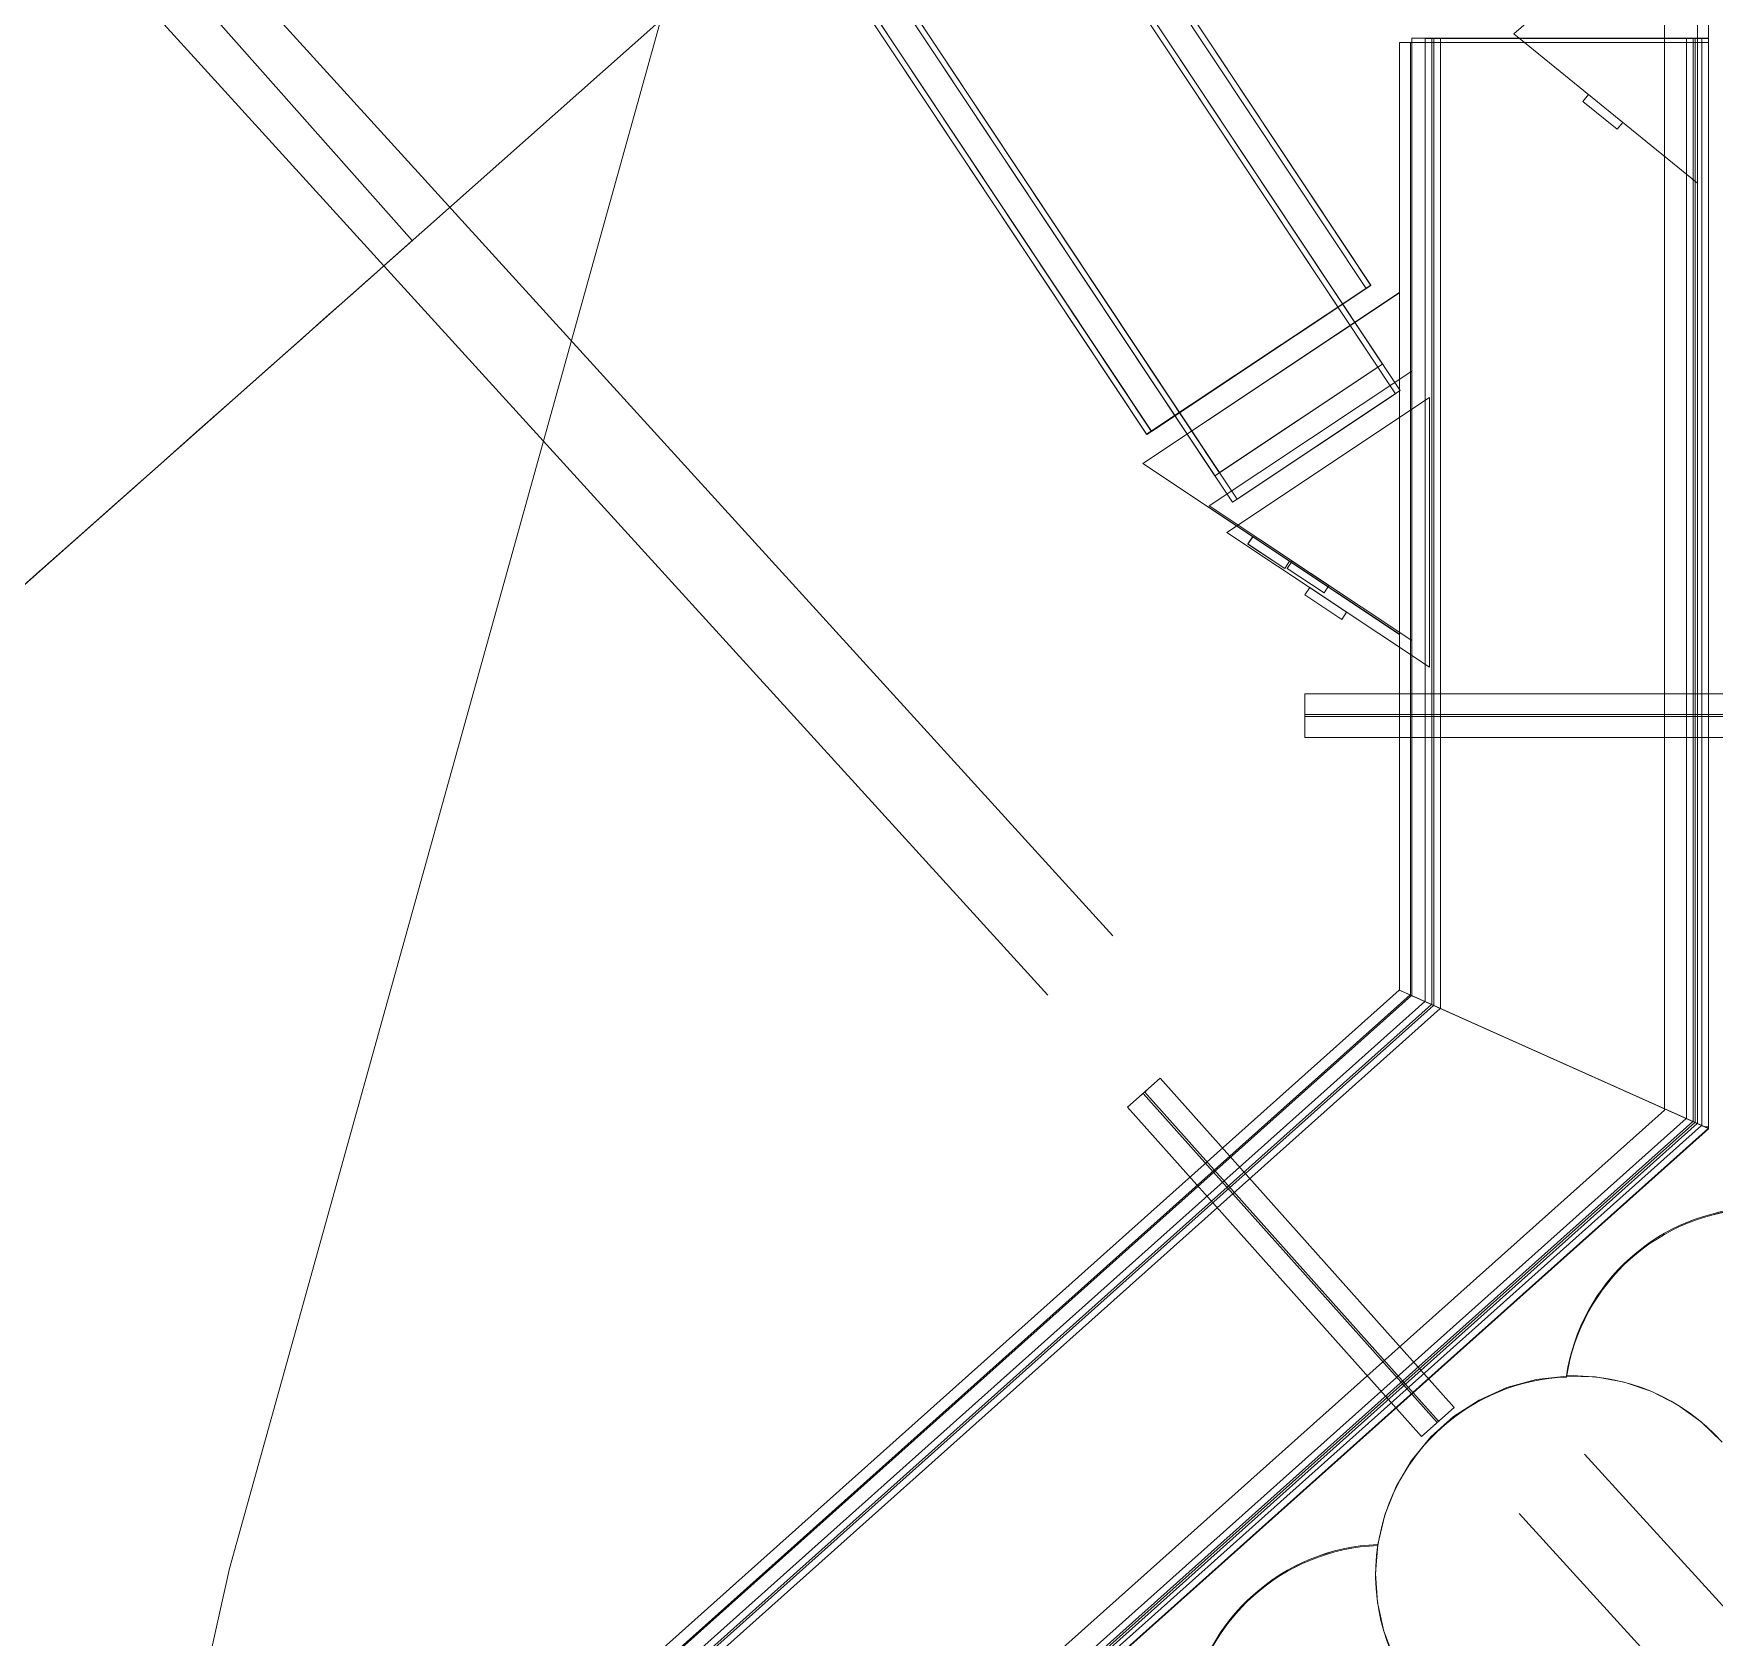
# Model space of a CAD drawing. Header units: metres. Extents: x 1753726 to 1755216, y 5920592 to 5921703.
# Drawn here: x 1755129.006 to 1755132.815, y 5921409.784 to 5921413.417 of the extents above; entities that cross this region are included whole.
import ezdxf

# ---------------------------------------------------------------- set-up
doc = ezdxf.new("R2010")
doc.units = ezdxf.units.M
doc.linetypes.add('HIDDEN2', pattern=[4.7625, 3.175, -1.5875])
for name, color, linetype, lineweight in [('A-DETL-____-MBND', 5, 'HIDDEN2', 9), ('A-FLOR-____-OTLN', 9, 'Continuous', 9), ('A-WALL-____-OTLN', 2, 'Continuous', 9), ('S-BEAM-____-OTLN', 7, 'Continuous', 9), ('S-FNDN-____-OTLN', 7, 'Continuous', 9)]:
    doc.layers.add(name, color=color, linetype=linetype, lineweight=lineweight)

# ---------------------------------------------------------------- blocks, each defined once
blk = doc.blocks.new('Link Sewer - Link Sewer-3912439-X-ARUP-GL-HERNE_BAY_ALIGNMENT')
at = {"layer": 'A-DETL-____-MBND'}
for p, q in [((703.1796, 287.8194), (693.9262, 297.9829)), ((703.0317, 287.6848), (693.7783, 297.8483)), ((692.0037, 296.2326), (701.257, 286.069)), ((691.8558, 296.0979), (701.1092, 285.9344))]:
    blk.add_line(p, q, dxfattribs=at)
blk = doc.blocks.new('308492-ARUP-STPW-MOD-1600_rvt-1-X-ARUP-GL-HERNE_BAY_ALIGNMENT')
at = {"layer": 'A-DETL-____-MBND'}
for p, q in [((1755130.8439, 5921413.8174), (1755127.0805, 5921410.4787)), ((1755127.0805, 5921410.4787), (1755130.8439, 5921413.8174)), ((1755129.8642, 5921412.9482), (1755129.2006, 5921413.6963))]:
    blk.add_line(p, q, dxfattribs=at)
at = {"layer": 'A-DETL-____-MBND', "flags": 128}
blk.add_lwpolyline([(1755128.8132, 5921412.0158), (1755128.9131, 5921412.1044), (1755129.0121, 5921412.1923), (1755129.1093, 5921412.2785), (1755129.2038, 5921412.3623), (1755129.2948, 5921412.4431), (1755129.3814, 5921412.5199), (1755129.4629, 5921412.5922), (1755129.5385, 5921412.6592), (1755129.6075, 5921412.7205), (1755129.6693, 5921412.7753), (1755129.7234, 5921412.8233), (1755129.7692, 5921412.864), (1755129.8064, 5921412.8969), (1755129.8346, 5921412.9219), (1755129.8535, 5921412.9387), (1755129.863, 5921412.9472), (1755129.8535, 5921412.9387), (1755129.8346, 5921412.9219), (1755129.8064, 5921412.8969), (1755129.7692, 5921412.864), (1755129.7234, 5921412.8233), (1755129.6693, 5921412.7753), (1755129.6075, 5921412.7205), (1755129.5385, 5921412.6592), (1755129.4629, 5921412.5922), (1755129.3814, 5921412.5199), (1755129.2948, 5921412.4431), (1755129.2038, 5921412.3623), (1755129.1093, 5921412.2785), (1755129.0121, 5921412.1923), (1755128.9131, 5921412.1044), (1755128.8132, 5921412.0158)], dxfattribs=at)
at = {"layer": 'A-WALL-____-OTLN'}
blk.add_blockref('Link Sewer - Link Sewer-3912439-X-ARUP-GL-HERNE_BAY_ALIGNMENT', (1754434.6848, 5921116.5106), dxfattribs=at)
blk = doc.blocks.new('Arup_Beam_Steel Circular Hollow Section_CHS_AU - STRUT 2B-5217253-X-ARUP-GL-HERNE_BAY_ALIGNMENT')
at = {"layer": 'S-BEAM-____-OTLN'}
for p, q in [((-3.0682, 0.2158), (3.0682, 0.2158)), ((-3.0682, -0.2158), (3.0682, -0.2158))]:
    blk.add_line(p, q, dxfattribs=at)
blk = doc.blocks.new('Arup_Beam_Steel Circular Hollow Section_CHS_AU - 4607438-X-ARUP-GL-HERNE_BAY_ALIGNMENT')
at = {"layer": 'S-BEAM-____-OTLN'}
for p, q in [((697.4077, 296.0907), (694.0115, 301.2015)), ((697.4183, 296.0977), (694.0221, 301.2086)), ((693.6415, 300.9556), (697.0377, 295.8448)), ((693.6521, 300.9627), (697.0483, 295.8518)), ((697.4183, 296.0977), (697.0377, 295.8448)), ((697.4183, 296.0977), (697.0377, 295.8448)), ((697.0483, 295.8518), (697.4077, 296.0907)), ((697.0483, 295.8518), (697.4077, 296.0907))]:
    blk.add_line(p, q, dxfattribs=at)
blk = doc.blocks.new('Arup_Beam_Steel Circular Hollow Section_CHS_AU - STRUT 3B-5299542-X-ARUP-GL-HERNE_BAY_ALIGNMENT')
at = {"layer": 'S-BEAM-____-OTLN'}
for p, q in [((-3.026, 0.2158), (3.026, 0.2158)), ((-3.026, -0.2158), (3.026, -0.2158))]:
    blk.add_line(p, q, dxfattribs=at)
blk = doc.blocks.new('Arup_Beam_Steel Circular Hollow Section_CHS_AU - 4747192-X-ARUP-GL-HERNE_BAY_ALIGNMENT')
at = {"layer": 'S-BEAM-____-OTLN'}
for p, q in [((697.3677, 296.1509), (694.0182, 301.1915)), ((697.3783, 296.1579), (694.0288, 301.1986)), ((693.6481, 300.9456), (696.9977, 295.905)), ((693.6587, 300.9527), (697.0083, 295.912)), ((697.3783, 296.1579), (696.9977, 295.905)), ((697.3783, 296.1579), (696.9977, 295.905)), ((697.0083, 295.912), (697.3677, 296.1509)), ((697.0083, 295.912), (697.3677, 296.1509))]:
    blk.add_line(p, q, dxfattribs=at)
blk = doc.blocks.new('Arup_Beam_Steel Circular Hollow Section_CHS_AU - STRUT 4B-5167295-X-ARUP-GL-HERNE_BAY_ALIGNMENT')
at = {"layer": 'S-BEAM-____-OTLN'}
for p, q in [((-2.8845, 0.2923), (2.8845, 0.2923)), ((-2.8845, -0.2923), (2.8845, -0.2923))]:
    blk.add_line(p, q, dxfattribs=at)
blk = doc.blocks.new('Arup_Beam_Steel Circular Hollow Section_CHS_AU - 4747211-X-ARUP-GL-HERNE_BAY_ALIGNMENT')
at = {"layer": 'S-BEAM-____-OTLN'}
for p, q in [((697.3519, 296.3359), (694.159, 301.1408)), ((697.3413, 296.3289), (694.1484, 301.1337)), ((693.651, 300.8031), (696.8438, 295.9983)), ((693.6615, 300.8102), (696.8544, 296.0053)), ((697.3519, 296.3359), (696.8438, 295.9983)), ((697.3519, 296.3359), (696.8438, 295.9983)), ((696.8544, 296.0053), (697.3413, 296.3289)), ((696.8544, 296.0053), (697.3413, 296.3289))]:
    blk.add_line(p, q, dxfattribs=at)
blk = doc.blocks.new('Arup_Beam_Steel Circular Hollow Section_CHS_AU - STRUT 5B-5168537-X-ARUP-GL-HERNE_BAY_ALIGNMENT')
at = {"layer": 'S-BEAM-____-OTLN'}
for p, q in [((-2.8853, 0.2923), (2.8853, 0.2923)), ((-2.8853, -0.2923), (2.8853, -0.2923))]:
    blk.add_line(p, q, dxfattribs=at)
blk = doc.blocks.new('Arup_Beam_Steel Circular Hollow Section_CHS_AU - 4747230-X-ARUP-GL-HERNE_BAY_ALIGNMENT')
at = {"layer": 'S-BEAM-____-OTLN'}
for p, q in [((697.3516, 296.3364), (694.1578, 301.1425)), ((697.341, 296.3293), (694.1473, 301.1355)), ((693.6498, 300.8049), (696.8435, 295.9988)), ((693.6604, 300.8119), (696.8541, 296.0058)), ((697.3516, 296.3364), (696.8435, 295.9988)), ((697.3516, 296.3364), (696.8435, 295.9988)), ((696.8541, 296.0058), (697.341, 296.3293)), ((696.8541, 296.0058), (697.341, 296.3293))]:
    blk.add_line(p, q, dxfattribs=at)
blk = doc.blocks.new('STRUT END ANGLED 1 - STRUT END ANGLED 1-5070105-X-ARUP-GL-HERNE_BAY_ALIGNMENT')
at = {"layer": 'S-BEAM-____-OTLN'}
for p, q in [((698.0917, 297.2656), (697.6755, 296.9061)), ((697.6755, 296.9061), (698.0917, 297.2656)), ((697.6755, 296.9061), (698.0917, 297.2656)), ((698.0917, 297.2656), (697.6755, 296.9061)), ((698.0917, 296.5675), (698.0917, 297.2656)), ((698.0917, 297.2656), (698.0917, 296.5675)), ((698.0917, 297.2656), (698.0917, 296.5675)), ((698.0917, 296.5675), (698.0917, 297.2656)), ((697.6755, 296.9061), (698.0917, 296.5675)), ((698.0917, 296.5675), (697.6755, 296.9061)), ((698.0917, 296.5675), (697.6755, 296.9061)), ((697.6755, 296.9061), (698.0917, 296.5675)), ((697.8448, 296.7683), (697.8322, 296.7528)), ((697.8322, 296.7528), (697.8448, 296.7683)), ((697.9224, 296.7052), (697.8448, 296.7683)), ((697.8448, 296.7683), (697.9224, 296.7052)), ((697.8322, 296.7528), (697.9098, 296.6897)), ((697.9098, 296.6897), (697.8322, 296.7528)), ((697.9098, 296.6897), (697.9224, 296.7052)), ((697.9224, 296.7052), (697.9098, 296.6897))]:
    blk.add_line(p, q, dxfattribs=at)
blk = doc.blocks.new('STRUT END ANGLED 2 - STRUT END ANGLED 1-5070393-X-ARUP-GL-HERNE_BAY_ALIGNMENT')
at = {"layer": 'S-BEAM-____-OTLN'}
for p, q in [((697.4847, 296.0818), (697.0253, 295.7765)), ((697.0253, 295.7765), (697.4847, 296.0818)), ((697.0253, 295.7765), (697.4847, 296.0818)), ((697.4847, 296.0818), (697.0253, 295.7765)), ((697.4847, 295.4711), (697.4847, 296.0818)), ((697.4847, 296.0818), (697.4847, 295.4711)), ((697.4847, 296.0818), (697.4847, 295.4711)), ((697.4847, 295.4711), (697.4847, 296.0818)), ((697.0253, 295.7765), (697.4847, 295.4711)), ((697.4847, 295.4711), (697.0253, 295.7765)), ((697.4847, 295.4711), (697.0253, 295.7765)), ((697.0253, 295.7765), (697.4847, 295.4711)), ((697.2133, 295.6515), (697.2023, 295.6348)), ((697.2023, 295.6348), (697.2133, 295.6515)), ((697.2966, 295.5961), (697.2133, 295.6515)), ((697.2133, 295.6515), (697.2966, 295.5961)), ((697.2023, 295.6348), (697.2856, 295.5795)), ((697.2856, 295.5795), (697.2023, 295.6348)), ((697.2856, 295.5795), (697.2966, 295.5961)), ((697.2966, 295.5961), (697.2856, 295.5795))]:
    blk.add_line(p, q, dxfattribs=at)
blk = doc.blocks.new('STRUT END ANGLED 3 - STRUT END ANGLED 1-5071234-X-ARUP-GL-HERNE_BAY_ALIGNMENT')
at = {"layer": 'S-BEAM-____-OTLN'}
for p, q in [((697.4447, 296.142), (696.9853, 295.8367)), ((696.9853, 295.8367), (697.4447, 296.142)), ((696.9853, 295.8367), (697.4447, 296.142)), ((697.4447, 296.142), (696.9853, 295.8367)), ((697.4447, 295.5313), (697.4447, 296.142)), ((697.4447, 296.142), (697.4447, 295.5313)), ((697.4447, 296.142), (697.4447, 295.5313)), ((697.4447, 295.5313), (697.4447, 296.142)), ((696.9853, 295.8367), (697.4447, 295.5313)), ((697.4447, 295.5313), (696.9853, 295.8367)), ((697.4447, 295.5313), (696.9853, 295.8367)), ((696.9853, 295.8367), (697.4447, 295.5313)), ((697.1733, 295.7117), (697.1623, 295.695)), ((697.1623, 295.695), (697.1733, 295.7117)), ((697.1623, 295.695), (697.2456, 295.6397)), ((697.2456, 295.6397), (697.1623, 295.695)), ((697.2566, 295.6563), (697.1733, 295.7117)), ((697.1733, 295.7117), (697.2566, 295.6563)), ((697.2456, 295.6397), (697.2566, 295.6563)), ((697.2566, 295.6563), (697.2456, 295.6397))]:
    blk.add_line(p, q, dxfattribs=at)
blk = doc.blocks.new('STRUT END ANGLED 4 - STRUT END ANGLED 1-5071539-X-ARUP-GL-HERNE_BAY_ALIGNMENT')
at = {"layer": 'S-BEAM-____-OTLN'}
for p, q in [((697.4167, 296.319), (696.8346, 295.9322)), ((696.8346, 295.9322), (697.4167, 296.319)), ((696.8346, 295.9322), (697.4167, 296.319)), ((697.4167, 296.319), (696.8346, 295.9322)), ((697.4167, 295.5454), (697.4167, 296.319)), ((697.4167, 296.319), (697.4167, 295.5454)), ((697.4167, 296.319), (697.4167, 295.5454)), ((697.4167, 295.5454), (697.4167, 296.319)), ((696.8346, 295.9322), (697.4167, 295.5454)), ((697.4167, 295.5454), (696.8346, 295.9322)), ((697.4167, 295.5454), (696.8346, 295.9322)), ((696.8346, 295.9322), (697.4167, 295.5454)), ((697.084, 295.7665), (697.073, 295.7498)), ((697.073, 295.7498), (697.084, 295.7665)), ((697.1673, 295.7111), (697.084, 295.7665)), ((697.084, 295.7665), (697.1673, 295.7111)), ((697.073, 295.7498), (697.1563, 295.6945)), ((697.1563, 295.6945), (697.073, 295.7498)), ((697.1563, 295.6945), (697.1673, 295.7111)), ((697.1673, 295.7111), (697.1563, 295.6945))]:
    blk.add_line(p, q, dxfattribs=at)
blk = doc.blocks.new('STRUT END ANGLED 5 - STRUT END ANGLED 1-5071912-X-ARUP-GL-HERNE_BAY_ALIGNMENT')
at = {"layer": 'S-BEAM-____-OTLN'}
for p, q in [((697.4167, 296.3196), (696.8346, 295.9328)), ((696.8346, 295.9328), (697.4167, 296.3196)), ((696.8346, 295.9328), (697.4167, 296.3196)), ((697.4167, 296.3196), (696.8346, 295.9328)), ((697.4167, 295.546), (697.4167, 296.3196)), ((697.4167, 296.3196), (697.4167, 295.546)), ((697.4167, 296.3196), (697.4167, 295.546)), ((697.4167, 295.546), (697.4167, 296.3196)), ((696.8346, 295.9328), (697.4167, 295.546)), ((697.4167, 295.546), (696.8346, 295.9328)), ((697.4167, 295.546), (696.8346, 295.9328)), ((696.8346, 295.9328), (697.4167, 295.546)), ((697.084, 295.7671), (697.073, 295.7504)), ((697.073, 295.7504), (697.084, 295.7671)), ((697.1673, 295.7117), (697.084, 295.7671)), ((697.084, 295.7671), (697.1673, 295.7117)), ((697.073, 295.7504), (697.1563, 295.6951)), ((697.1563, 295.6951), (697.073, 295.7504)), ((697.1563, 295.6951), (697.1673, 295.7117)), ((697.1673, 295.7117), (697.1563, 295.6951))]:
    blk.add_line(p, q, dxfattribs=at)
blk = doc.blocks.new('HB_Struct Framing_Support_2 - HB_Struct Framing_Support-5141438-X-ARUP-GL-HERNE_BAY_ALIGNMENT')
at = {"layer": 'S-BEAM-____-OTLN'}
for p, q in [((0.0495, -0.015), (-0.0495, -0.015)), ((-0.0495, -0.015), (-0.0133, -0.015)), ((-0.0133, -0.015), (-0.0495, -0.015)), ((-0.0495, -0.015), (0.0495, -0.015)), ((-0.0495, -0.015), (-0.0495, -1.015)), ((-0.0495, -0.015), (-0.0495, -1.015)), ((-0.0495, -0.015), (-0.0495, -1.015)), ((-0.0495, -0.015), (-0.0495, -1.015)), ((-0.0133, -0.015), (-0.0023, -0.015)), ((-0.0133, -0.015), (-0.0023, -0.015)), ((-0.0023, -1.015), (-0.0023, -0.015)), ((-0.0023, -1.015), (-0.0023, -0.015)), ((0.0023, -0.015), (0.0023, -1.015)), ((0.0023, -0.015), (0.0133, -0.015)), ((0.0023, -0.015), (0.0133, -0.015)), ((0.0023, -1.015), (0.0023, -0.015)), ((0.0495, -0.015), (0.0133, -0.015)), ((0.0133, -0.015), (0.0495, -0.015)), ((0.0495, -1.015), (0.0495, -0.015)), ((0.0495, -0.015), (0.0495, -1.015)), ((0.0495, -0.015), (0.0495, -1.015)), ((0.0495, -0.015), (0.0495, -1.015)), ((0.0495, -1.015), (-0.0495, -1.015)), ((-0.0495, -1.015), (-0.0133, -1.015)), ((-0.0133, -1.015), (-0.0495, -1.015)), ((-0.0495, -1.015), (0.0495, -1.015)), ((-0.0023, -1.015), (-0.0133, -1.015)), ((-0.0023, -1.015), (-0.0133, -1.015)), ((0.0133, -1.015), (0.0023, -1.015)), ((0.0133, -1.015), (0.0023, -1.015)), ((0.0495, -1.015), (0.0133, -1.015)), ((0.0133, -1.015), (0.0495, -1.015))]:
    blk.add_line(p, q, dxfattribs=at)
blk = doc.blocks.new('308492-ARUP-STTW-MOD-0100_rvt-1-X-ARUP-GL-HERNE_BAY_ALIGNMENT')
at = {"layer": 'S-BEAM-____-OTLN'}
for p, q in [((1755132.8015, 5921418.4154), (1755132.8015, 5921410.936)), ((1755132.8015, 5921418.4154), (1755132.8015, 5921410.936)), ((1755132.1265, 5921413.3969), (1755132.1015, 5921413.3969)), ((1755132.1015, 5921413.3969), (1755132.1265, 5921413.3969)), ((1755132.1015, 5921411.2501), (1755132.1015, 5921413.3969)), ((1755132.1015, 5921411.2501), (1755132.1015, 5921413.3969)), ((1755132.1265, 5921413.3969), (1755132.1015, 5921413.3969)), ((1755132.1015, 5921413.3969), (1755132.1265, 5921413.3969)), ((1755132.1015, 5921411.2501), (1755132.1015, 5921413.3969)), ((1755132.1015, 5921411.2501), (1755132.1015, 5921413.3969)), ((1755132.1265, 5921413.3969), (1755132.7765, 5921413.3969)), ((1755132.7765, 5921413.3969), (1755132.1265, 5921413.3969)), ((1755132.1265, 5921413.3969), (1755132.7765, 5921413.3969)), ((1755132.7765, 5921413.3969), (1755132.1265, 5921413.3969)), ((1755132.1265, 5921413.3969), (1755132.1265, 5921411.2389)), ((1755132.1265, 5921411.2389), (1755132.1265, 5921413.3969)), ((1755132.1265, 5921411.2389), (1755132.1265, 5921413.3969)), ((1755132.1265, 5921411.2389), (1755132.1265, 5921413.3969)), ((1755132.1265, 5921413.3969), (1755132.1265, 5921411.2389)), ((1755132.1265, 5921411.2389), (1755132.1265, 5921413.3969)), ((1755132.1265, 5921413.3969), (1755132.7765, 5921413.3969)), ((1755132.7765, 5921413.3969), (1755132.1265, 5921413.3969)), ((1755132.1265, 5921413.3969), (1755132.7765, 5921413.3969)), ((1755132.7765, 5921413.3969), (1755132.1265, 5921413.3969)), ((1755132.1265, 5921413.3969), (1755132.1265, 5921411.2389)), ((1755132.1265, 5921411.2389), (1755132.1265, 5921413.3969)), ((1755132.1265, 5921411.2389), (1755132.1265, 5921413.3969)), ((1755132.1265, 5921411.2389), (1755132.1265, 5921413.3969)), ((1755132.1265, 5921413.3969), (1755132.1265, 5921411.2389)), ((1755132.1265, 5921411.2389), (1755132.1265, 5921413.3969)), ((1755132.1595, 5921413.4068), (1755132.1295, 5921413.4068)), ((1755132.1295, 5921413.4068), (1755132.1595, 5921413.4068)), ((1755132.1295, 5921411.2376), (1755132.1295, 5921413.4068)), ((1755132.1295, 5921411.2376), (1755132.1295, 5921413.4068)), ((1755132.1595, 5921413.4068), (1755132.1791, 5921413.4068)), ((1755132.1791, 5921413.4068), (1755132.1595, 5921413.4068)), ((1755132.1595, 5921413.4068), (1755132.1595, 5921411.2242)), ((1755132.1595, 5921411.2242), (1755132.1595, 5921413.4068)), ((1755132.1595, 5921413.4068), (1755132.1595, 5921411.2242)), ((1755132.1595, 5921411.2242), (1755132.1595, 5921413.4068)), ((1755132.1595, 5921413.4068), (1755132.1791, 5921413.4068)), ((1755132.1791, 5921413.4068), (1755132.1595, 5921413.4068)), ((1755132.1595, 5921413.4068), (1755132.1595, 5921411.2242)), ((1755132.1595, 5921411.2242), (1755132.1595, 5921413.4068)), ((1755132.1745, 5921413.4055), (1755132.1595, 5921413.4055)), ((1755132.1595, 5921413.4055), (1755132.1745, 5921413.4055)), ((1755132.1595, 5921411.2242), (1755132.1595, 5921413.4055)), ((1755132.1595, 5921411.2242), (1755132.1595, 5921413.4055)), ((1755132.1745, 5921413.4055), (1755132.1941, 5921413.4055)), ((1755132.1941, 5921413.4055), (1755132.1745, 5921413.4055)), ((1755132.1745, 5921413.4055), (1755132.1745, 5921411.2175)), ((1755132.1745, 5921411.2175), (1755132.1745, 5921413.4055)), ((1755132.1745, 5921413.4055), (1755132.1745, 5921411.2175)), ((1755132.1745, 5921411.2175), (1755132.1745, 5921413.4055)), ((1755132.1745, 5921413.4055), (1755132.1941, 5921413.4055)), ((1755132.1941, 5921413.4055), (1755132.1745, 5921413.4055)), ((1755132.1745, 5921413.4055), (1755132.1745, 5921411.2175)), ((1755132.1745, 5921411.2175), (1755132.1745, 5921413.4055)), ((1755132.1791, 5921413.4068), (1755132.1791, 5921411.2154)), ((1755132.1791, 5921413.4068), (1755132.1931, 5921413.4068)), ((1755132.1931, 5921413.4068), (1755132.1791, 5921413.4068)), ((1755132.1791, 5921411.2154), (1755132.1791, 5921413.4068)), ((1755132.1791, 5921411.2154), (1755132.1791, 5921413.4068)), ((1755132.1791, 5921413.4068), (1755132.1791, 5921411.2154)), ((1755132.1791, 5921413.4068), (1755132.1931, 5921413.4068)), ((1755132.1791, 5921413.4068), (1755132.1931, 5921413.4068)), ((1755132.1791, 5921411.2154), (1755132.1791, 5921413.4068)), ((1755132.1791, 5921411.2154), (1755132.1791, 5921413.4068)), ((1755132.1931, 5921413.4068), (1755132.7379, 5921413.4068)), ((1755132.7379, 5921413.4068), (1755132.1931, 5921413.4068)), ((1755132.1931, 5921413.4068), (1755132.7379, 5921413.4068)), ((1755132.7379, 5921413.4068), (1755132.1931, 5921413.4068)), ((1755132.1941, 5921413.4055), (1755132.1941, 5921411.2087)), ((1755132.1941, 5921413.4055), (1755132.2081, 5921413.4055)), ((1755132.1941, 5921413.4055), (1755132.2081, 5921413.4055)), ((1755132.1941, 5921411.2087), (1755132.1941, 5921413.4055)), ((1755132.1941, 5921411.2087), (1755132.1941, 5921413.4055)), ((1755132.1941, 5921413.4055), (1755132.1941, 5921411.2087)), ((1755132.1941, 5921413.4055), (1755132.2081, 5921413.4055)), ((1755132.1941, 5921413.4055), (1755132.2081, 5921413.4055)), ((1755132.1941, 5921411.2087), (1755132.1941, 5921413.4055)), ((1755132.1941, 5921411.2087), (1755132.1941, 5921413.4055)), ((1755132.2081, 5921413.4055), (1755132.7529, 5921413.4055)), ((1755132.7529, 5921413.4055), (1755132.2081, 5921413.4055)), ((1755132.2081, 5921413.4055), (1755132.7529, 5921413.4055)), ((1755132.7529, 5921413.4055), (1755132.2081, 5921413.4055)), ((1755132.7379, 5921413.4068), (1755132.7519, 5921413.4068)), ((1755132.7379, 5921413.4068), (1755132.7519, 5921413.4068)), ((1755132.7379, 5921413.4068), (1755132.7519, 5921413.4068)), ((1755132.7379, 5921413.4068), (1755132.7519, 5921413.4068)), ((1755132.7519, 5921410.9592), (1755132.7519, 5921413.4068)), ((1755132.7519, 5921413.4068), (1755132.7715, 5921413.4068)), ((1755132.7519, 5921413.4068), (1755132.7715, 5921413.4068)), ((1755132.7519, 5921410.9592), (1755132.7519, 5921413.4068)), ((1755132.7519, 5921410.9592), (1755132.7519, 5921413.4068)), ((1755132.7519, 5921410.9592), (1755132.7519, 5921413.4068)), ((1755132.7519, 5921413.4068), (1755132.7715, 5921413.4068)), ((1755132.7715, 5921413.4068), (1755132.7519, 5921413.4068)), ((1755132.7519, 5921410.9592), (1755132.7519, 5921413.4068)), ((1755132.7519, 5921410.9592), (1755132.7519, 5921413.4068)), ((1755132.7529, 5921413.4055), (1755132.7669, 5921413.4055)), ((1755132.7529, 5921413.4055), (1755132.7669, 5921413.4055)), ((1755132.7529, 5921413.4055), (1755132.7669, 5921413.4055)), ((1755132.7529, 5921413.4055), (1755132.7669, 5921413.4055)), ((1755132.7669, 5921410.9525), (1755132.7669, 5921413.4055)), ((1755132.7669, 5921413.4055), (1755132.7865, 5921413.4055)), ((1755132.7865, 5921413.4055), (1755132.7669, 5921413.4055)), ((1755132.7669, 5921410.9525), (1755132.7669, 5921413.4055)), ((1755132.7669, 5921410.9525), (1755132.7669, 5921413.4055)), ((1755132.7669, 5921410.9525), (1755132.7669, 5921413.4055)), ((1755132.7669, 5921413.4055), (1755132.7865, 5921413.4055)), ((1755132.7865, 5921413.4055), (1755132.7669, 5921413.4055)), ((1755132.7669, 5921410.9525), (1755132.7669, 5921413.4055)), ((1755132.7669, 5921410.9525), (1755132.7669, 5921413.4055)), ((1755132.7715, 5921413.4068), (1755132.7715, 5921410.9504)), ((1755132.7715, 5921413.4068), (1755132.7715, 5921410.9504)), ((1755132.7715, 5921410.9504), (1755132.7715, 5921413.4068)), ((1755132.7715, 5921413.4068), (1755132.8015, 5921413.4068)), ((1755132.7715, 5921413.4068), (1755132.8015, 5921413.4068)), ((1755132.7715, 5921410.9504), (1755132.7715, 5921413.4068)), ((1755132.7715, 5921410.9504), (1755132.7715, 5921413.4068)), ((1755132.7715, 5921410.9504), (1755132.7715, 5921413.4068)), ((1755132.7765, 5921413.3969), (1755132.8015, 5921413.3969)), ((1755132.8015, 5921413.3969), (1755132.7765, 5921413.3969)), ((1755132.7765, 5921410.9482), (1755132.7765, 5921413.3969)), ((1755132.7765, 5921410.9482), (1755132.7765, 5921413.3969)), ((1755132.7765, 5921410.9482), (1755132.7765, 5921413.3969)), ((1755132.7765, 5921410.9482), (1755132.7765, 5921413.3969)), ((1755132.7765, 5921410.9482), (1755132.7765, 5921413.3969)), ((1755132.7765, 5921410.9482), (1755132.7765, 5921413.3969)), ((1755132.7765, 5921413.3969), (1755132.8015, 5921413.3969)), ((1755132.8015, 5921413.3969), (1755132.7765, 5921413.3969)), ((1755132.7765, 5921410.9482), (1755132.7765, 5921413.3969)), ((1755132.7765, 5921410.9482), (1755132.7765, 5921413.3969)), ((1755132.7765, 5921410.9482), (1755132.7765, 5921413.3969)), ((1755132.7765, 5921410.9482), (1755132.7765, 5921413.3969)), ((1755132.7765, 5921410.9482), (1755132.7765, 5921413.3969)), ((1755132.7765, 5921410.9482), (1755132.7765, 5921413.3969)), ((1755132.7865, 5921410.9437), (1755132.7865, 5921413.4055)), ((1755132.7865, 5921410.9437), (1755132.7865, 5921413.4055)), ((1755132.7865, 5921410.9437), (1755132.7865, 5921413.4055)), ((1755132.7865, 5921413.4055), (1755132.8015, 5921413.4055)), ((1755132.7865, 5921413.4055), (1755132.8015, 5921413.4055)), ((1755132.7865, 5921410.9437), (1755132.7865, 5921413.4055)), ((1755132.7865, 5921410.9437), (1755132.7865, 5921413.4055)), ((1755132.7865, 5921410.9437), (1755132.7865, 5921413.4055)), ((1755132.8015, 5921413.4068), (1755132.8015, 5921410.9403)), ((1755132.8015, 5921413.4068), (1755132.8015, 5921410.9403)), ((1755132.8015, 5921413.4055), (1755132.8015, 5921410.937)), ((1755132.8015, 5921413.4055), (1755132.8015, 5921410.937)), ((1755132.8015, 5921410.937), (1755132.8015, 5921413.3969)), ((1755132.8015, 5921410.937), (1755132.8015, 5921413.3969)), ((1755132.8015, 5921410.937), (1755132.8015, 5921413.3969)), ((1755132.8015, 5921410.937), (1755132.8015, 5921413.3969)), ((1755132.1008, 5921411.2504), (1755129.4531, 5921408.8853)), ((1755132.1008, 5921411.2504), (1755129.4531, 5921408.8853)), ((1755129.4531, 5921408.8853), (1755132.1008, 5921411.2504)), ((1755129.4531, 5921408.8853), (1755132.1008, 5921411.2504)), ((1755132.1258, 5921411.2393), (1755132.1008, 5921411.2504)), ((1755132.1008, 5921411.2504), (1755132.1258, 5921411.2393)), ((1755132.1008, 5921411.2504), (1755132.1258, 5921411.2393)), ((1755132.1258, 5921411.2393), (1755132.1008, 5921411.2504)), ((1755132.1015, 5921411.2501), (1755132.1265, 5921411.2389)), ((1755132.1265, 5921411.2389), (1755132.1015, 5921411.2501)), ((1755132.1265, 5921411.2389), (1755132.1015, 5921411.2501)), ((1755132.1015, 5921411.2501), (1755132.1265, 5921411.2389)), ((1755129.4627, 5921408.8603), (1755132.1258, 5921411.2393)), ((1755132.1258, 5921411.2393), (1755129.4627, 5921408.8603)), ((1755132.1258, 5921411.2393), (1755129.4627, 5921408.8603)), ((1755129.4627, 5921408.8603), (1755132.1258, 5921411.2393)), ((1755132.1258, 5921411.2393), (1755129.4627, 5921408.8603)), ((1755129.4627, 5921408.8603), (1755132.1258, 5921411.2393)), ((1755132.1258, 5921411.2393), (1755129.4627, 5921408.8603)), ((1755129.4627, 5921408.8603), (1755132.1258, 5921411.2393)), ((1755129.4627, 5921408.8603), (1755132.1258, 5921411.2393)), ((1755129.4627, 5921408.8603), (1755132.1258, 5921411.2393)), ((1755132.1258, 5921411.2393), (1755129.4627, 5921408.8603)), ((1755132.1258, 5921411.2393), (1755129.4627, 5921408.8603)), ((1755132.1288, 5921411.2379), (1755129.4638, 5921408.8573)), ((1755129.4638, 5921408.8573), (1755132.1288, 5921411.2379)), ((1755132.1588, 5921411.2245), (1755129.4752, 5921408.8273)), ((1755132.1588, 5921411.2245), (1755129.4752, 5921408.8273)), ((1755129.4752, 5921408.8273), (1755132.1588, 5921411.2245)), ((1755129.4752, 5921408.8273), (1755132.1588, 5921411.2245)), ((1755132.1588, 5921411.2245), (1755129.4752, 5921408.8273)), ((1755129.4752, 5921408.8273), (1755132.1588, 5921411.2245)), ((1755132.1588, 5921411.2245), (1755129.4752, 5921408.8273)), ((1755129.4752, 5921408.8273), (1755132.1588, 5921411.2245)), ((1755129.481, 5921408.8123), (1755132.1738, 5921411.2178)), ((1755129.481, 5921408.8123), (1755132.1738, 5921411.2178)), ((1755129.481, 5921408.8123), (1755132.1738, 5921411.2178)), ((1755129.481, 5921408.8123), (1755132.1738, 5921411.2178)), ((1755129.481, 5921408.8123), (1755132.1738, 5921411.2178)), ((1755129.481, 5921408.8123), (1755132.1738, 5921411.2178)), ((1755132.1784, 5921411.2157), (1755129.4827, 5921408.8077)), ((1755129.4827, 5921408.8077), (1755132.1784, 5921411.2157)), ((1755129.4827, 5921408.8077), (1755132.1784, 5921411.2157)), ((1755132.1784, 5921411.2157), (1755129.4827, 5921408.8077)), ((1755132.1784, 5921411.2157), (1755129.4827, 5921408.8077)), ((1755129.4827, 5921408.8077), (1755132.1784, 5921411.2157)), ((1755132.7759, 5921410.9484), (1755132.1258, 5921411.2393)), ((1755132.1258, 5921411.2393), (1755132.7759, 5921410.9484)), ((1755132.1258, 5921411.2393), (1755132.7759, 5921410.9484)), ((1755132.7759, 5921410.9484), (1755132.1258, 5921411.2393)), ((1755132.1258, 5921411.2393), (1755132.7759, 5921410.9484)), ((1755132.7759, 5921410.9484), (1755132.1258, 5921411.2393)), ((1755132.7759, 5921410.9484), (1755132.1258, 5921411.2393)), ((1755132.1258, 5921411.2393), (1755132.7759, 5921410.9484)), ((1755132.1265, 5921411.2389), (1755132.7765, 5921410.9482)), ((1755132.7765, 5921410.9482), (1755132.1265, 5921411.2389)), ((1755132.7765, 5921410.9482), (1755132.1265, 5921411.2389)), ((1755132.1265, 5921411.2389), (1755132.7765, 5921410.9482)), ((1755132.7765, 5921410.9482), (1755132.1265, 5921411.2389)), ((1755132.1265, 5921411.2389), (1755132.7765, 5921410.9482)), ((1755132.1265, 5921411.2389), (1755132.7765, 5921410.9482)), ((1755132.7765, 5921410.9482), (1755132.1265, 5921411.2389)), ((1755132.1288, 5921411.2379), (1755132.1588, 5921411.2245)), ((1755132.1588, 5921411.2245), (1755132.1288, 5921411.2379)), ((1755132.1295, 5921411.2376), (1755132.1595, 5921411.2242)), ((1755132.1595, 5921411.2242), (1755132.1295, 5921411.2376)), ((1755132.1738, 5921411.2178), (1755132.1588, 5921411.2245)), ((1755132.1588, 5921411.2245), (1755132.1738, 5921411.2178)), ((1755132.1588, 5921411.2245), (1755132.1784, 5921411.2157)), ((1755132.1784, 5921411.2157), (1755132.1588, 5921411.2245)), ((1755132.1784, 5921411.2157), (1755132.1588, 5921411.2245)), ((1755132.1588, 5921411.2245), (1755132.1784, 5921411.2157)), ((1755132.1595, 5921411.2242), (1755132.1745, 5921411.2175)), ((1755132.1745, 5921411.2175), (1755132.1595, 5921411.2242)), ((1755132.1595, 5921411.2242), (1755132.1791, 5921411.2154)), ((1755132.1791, 5921411.2154), (1755132.1595, 5921411.2242)), ((1755132.1791, 5921411.2154), (1755132.1595, 5921411.2242)), ((1755132.1595, 5921411.2242), (1755132.1791, 5921411.2154)), ((1755132.1738, 5921411.2178), (1755132.1934, 5921411.209)), ((1755132.1738, 5921411.2178), (1755132.1934, 5921411.209)), ((1755132.1738, 5921411.2178), (1755132.1934, 5921411.209)), ((1755132.1738, 5921411.2178), (1755132.1934, 5921411.209)), ((1755132.1941, 5921411.2087), (1755132.1745, 5921411.2175)), ((1755132.1745, 5921411.2175), (1755132.1941, 5921411.2087)), ((1755132.1941, 5921411.2087), (1755132.1745, 5921411.2175)), ((1755132.1745, 5921411.2175), (1755132.1941, 5921411.2087)), ((1755132.7373, 5921410.9657), (1755132.1924, 5921411.2095)), ((1755132.1924, 5921411.2095), (1755132.7373, 5921410.9657)), ((1755132.7373, 5921410.9657), (1755132.1924, 5921411.2095)), ((1755132.1924, 5921411.2095), (1755132.7373, 5921410.9657)), ((1755132.1934, 5921411.209), (1755129.4885, 5921408.7927)), ((1755132.1934, 5921411.209), (1755129.4885, 5921408.7927)), ((1755132.1934, 5921411.209), (1755129.4885, 5921408.7927)), ((1755132.1934, 5921411.209), (1755129.4885, 5921408.7927)), ((1755132.1934, 5921411.209), (1755129.4885, 5921408.7927)), ((1755132.1934, 5921411.209), (1755129.4885, 5921408.7927)), ((1755132.1931, 5921411.2092), (1755132.7379, 5921410.9654)), ((1755132.7379, 5921410.9654), (1755132.1931, 5921411.2092)), ((1755132.7379, 5921410.9654), (1755132.1931, 5921411.2092)), ((1755132.1931, 5921411.2092), (1755132.7379, 5921410.9654)), ((1755132.2074, 5921411.2027), (1755132.7523, 5921410.959)), ((1755132.7523, 5921410.959), (1755132.2074, 5921411.2027)), ((1755132.2074, 5921411.2027), (1755132.7523, 5921410.959)), ((1755132.7523, 5921410.959), (1755132.2074, 5921411.2027)), ((1755132.7529, 5921410.9587), (1755132.2081, 5921411.2024)), ((1755132.2081, 5921411.2024), (1755132.7529, 5921410.9587)), ((1755132.7529, 5921410.9587), (1755132.2081, 5921411.2024)), ((1755132.2081, 5921411.2024), (1755132.7529, 5921410.9587)), ((1755129.7013, 5921408.2349), (1755132.7513, 5921410.9594)), ((1755129.7013, 5921408.2349), (1755132.7513, 5921410.9594)), ((1755132.7513, 5921410.9594), (1755129.7013, 5921408.2349)), ((1755129.7013, 5921408.2349), (1755132.7513, 5921410.9594)), ((1755129.7013, 5921408.2349), (1755132.7513, 5921410.9594)), ((1755129.7013, 5921408.2349), (1755132.7513, 5921410.9594)), ((1755129.707, 5921408.2199), (1755132.7663, 5921410.9527)), ((1755132.7663, 5921410.9527), (1755129.707, 5921408.2199)), ((1755132.7663, 5921410.9527), (1755129.707, 5921408.2199)), ((1755129.707, 5921408.2199), (1755132.7663, 5921410.9527)), ((1755132.7663, 5921410.9527), (1755129.707, 5921408.2199)), ((1755132.7663, 5921410.9527), (1755129.707, 5921408.2199)), ((1755132.7709, 5921410.9507), (1755129.7088, 5921408.2153)), ((1755132.7709, 5921410.9507), (1755129.7088, 5921408.2153)), ((1755129.7088, 5921408.2153), (1755132.7709, 5921410.9507)), ((1755129.7088, 5921408.2153), (1755132.7709, 5921410.9507)), ((1755129.7088, 5921408.2153), (1755132.7709, 5921410.9507)), ((1755129.7088, 5921408.2153), (1755132.7709, 5921410.9507)), ((1755132.7759, 5921410.9484), (1755129.7107, 5921408.2103)), ((1755132.7759, 5921410.9484), (1755129.7107, 5921408.2103)), ((1755129.7107, 5921408.2103), (1755132.7759, 5921410.9484)), ((1755129.7107, 5921408.2103), (1755132.7759, 5921410.9484)), ((1755132.7759, 5921410.9484), (1755129.7107, 5921408.2103)), ((1755129.7107, 5921408.2103), (1755132.7759, 5921410.9484)), ((1755132.7759, 5921410.9484), (1755129.7107, 5921408.2103)), ((1755132.7759, 5921410.9484), (1755129.7107, 5921408.2103)), ((1755129.7107, 5921408.2103), (1755132.7759, 5921410.9484)), ((1755129.7107, 5921408.2103), (1755132.7759, 5921410.9484)), ((1755129.7107, 5921408.2103), (1755132.7759, 5921410.9484)), ((1755129.7107, 5921408.2103), (1755132.7759, 5921410.9484)), ((1755132.7859, 5921410.944), (1755129.7145, 5921408.2003)), ((1755132.7859, 5921410.944), (1755129.7145, 5921408.2003)), ((1755132.7859, 5921410.944), (1755129.7145, 5921408.2003)), ((1755129.7145, 5921408.2003), (1755132.7859, 5921410.944)), ((1755132.7859, 5921410.944), (1755129.7145, 5921408.2003)), ((1755132.7859, 5921410.944), (1755129.7145, 5921408.2003)), ((1755132.7709, 5921410.9507), (1755132.7513, 5921410.9594)), ((1755132.7513, 5921410.9594), (1755132.7709, 5921410.9507)), ((1755132.7709, 5921410.9507), (1755132.7513, 5921410.9594)), ((1755132.7513, 5921410.9594), (1755132.7709, 5921410.9507)), ((1755132.7715, 5921410.9504), (1755132.7519, 5921410.9592)), ((1755132.7519, 5921410.9592), (1755132.7715, 5921410.9504)), ((1755132.7715, 5921410.9504), (1755132.7519, 5921410.9592)), ((1755132.7519, 5921410.9592), (1755132.7715, 5921410.9504)), ((1755132.7663, 5921410.9527), (1755132.7859, 5921410.944)), ((1755132.7859, 5921410.944), (1755132.7663, 5921410.9527)), ((1755132.7663, 5921410.9527), (1755132.7859, 5921410.944)), ((1755132.7859, 5921410.944), (1755132.7663, 5921410.9527)), ((1755132.7865, 5921410.9437), (1755132.7669, 5921410.9525)), ((1755132.7669, 5921410.9525), (1755132.7865, 5921410.9437)), ((1755132.7865, 5921410.9437), (1755132.7669, 5921410.9525)), ((1755132.7669, 5921410.9525), (1755132.7865, 5921410.9437)), ((1755132.7709, 5921410.9507), (1755132.8009, 5921410.9372)), ((1755132.8009, 5921410.9372), (1755132.7709, 5921410.9507)), ((1755132.7942, 5921410.9403), (1755132.7715, 5921410.9504)), ((1755132.7715, 5921410.9504), (1755132.7942, 5921410.9403)), ((1755132.7759, 5921410.9484), (1755132.8001, 5921410.9376)), ((1755132.8001, 5921410.9376), (1755132.7759, 5921410.9484)), ((1755132.7759, 5921410.9484), (1755132.8001, 5921410.9376)), ((1755132.8001, 5921410.9376), (1755132.7759, 5921410.9484)), ((1755132.7765, 5921410.9482), (1755132.8015, 5921410.937)), ((1755132.8015, 5921410.937), (1755132.7765, 5921410.9482)), ((1755132.8015, 5921410.937), (1755132.7765, 5921410.9482)), ((1755132.7765, 5921410.9482), (1755132.8015, 5921410.937)), ((1755132.7859, 5921410.944), (1755132.8009, 5921410.9372)), ((1755132.8009, 5921410.9372), (1755132.7859, 5921410.944)), ((1755132.8015, 5921410.937), (1755132.7865, 5921410.9437)), ((1755132.7865, 5921410.9437), (1755132.8015, 5921410.937)), ((1755132.8009, 5921410.9372), (1755129.7202, 5921408.1853)), ((1755129.7202, 5921408.1853), (1755132.8009, 5921410.9372)), ((1755132.8009, 5921410.9372), (1755129.7227, 5921408.1876)), ((1755132.8009, 5921410.9372), (1755129.7227, 5921408.1876)), ((1755129.7227, 5921408.1876), (1755132.8007, 5921410.937)), ((1755129.7227, 5921408.1876), (1755132.8007, 5921410.937)), ((1755129.7227, 5921408.1876), (1755132.8007, 5921410.937)), ((1755129.7227, 5921408.1876), (1755132.8007, 5921410.937)), ((1755132.8015, 5921410.936), (1755129.7239, 5921408.1869)), ((1755132.8015, 5921410.936), (1755129.7239, 5921408.1869)), ((1755132.8015, 5921410.9403), (1755132.7942, 5921410.9403)), ((1755132.7942, 5921410.9403), (1755132.8015, 5921410.9403)), ((1755132.8001, 5921410.9376), (1755132.8007, 5921410.937)), ((1755132.8007, 5921410.937), (1755132.8001, 5921410.9376)), ((1755132.8001, 5921410.9376), (1755132.8007, 5921410.937)), ((1755132.8007, 5921410.937), (1755132.8001, 5921410.9376))]:
    blk.add_line(p, q, dxfattribs=at)
at = {"layer": 'S-BEAM-____-OTLN', "flags": 128}
for points in [[(1755132.1784, 5921411.2157), (1755132.1893, 5921411.2109)], [(1755132.1784, 5921411.2157), (1755132.1893, 5921411.2109)], [(1755132.1791, 5921411.2154), (1755132.19, 5921411.2105)], [(1755132.1791, 5921411.2154), (1755132.19, 5921411.2105)], [(1755132.1924, 5921411.2095), (1755132.1837, 5921411.2134)], [(1755132.1924, 5921411.2095), (1755132.1837, 5921411.2134)], [(1755132.1931, 5921411.2092), (1755132.1844, 5921411.2131)], [(1755132.1931, 5921411.2092), (1755132.1844, 5921411.2131)], [(1755132.1934, 5921411.209), (1755132.2043, 5921411.2041)], [(1755132.1934, 5921411.209), (1755132.2043, 5921411.2041)], [(1755132.1941, 5921411.2087), (1755132.205, 5921411.2038)], [(1755132.1941, 5921411.2087), (1755132.205, 5921411.2038)], [(1755132.2074, 5921411.2027), (1755132.1987, 5921411.2067)], [(1755132.2074, 5921411.2027), (1755132.1987, 5921411.2067)], [(1755132.2081, 5921411.2024), (1755132.1994, 5921411.2064)], [(1755132.2081, 5921411.2024), (1755132.1994, 5921411.2064)], [(1755132.7373, 5921410.9657), (1755132.7461, 5921410.9618)], [(1755132.7373, 5921410.9657), (1755132.7461, 5921410.9618)], [(1755132.7379, 5921410.9654), (1755132.7466, 5921410.9615)], [(1755132.7379, 5921410.9654), (1755132.7466, 5921410.9615)], [(1755132.7513, 5921410.9594), (1755132.7405, 5921410.9643)], [(1755132.7513, 5921410.9594), (1755132.7405, 5921410.9643)], [(1755132.7519, 5921410.9592), (1755132.741, 5921410.9641)], [(1755132.7519, 5921410.9592), (1755132.741, 5921410.9641)], [(1755132.7523, 5921410.959), (1755132.7611, 5921410.9551)], [(1755132.7523, 5921410.959), (1755132.7611, 5921410.9551)], [(1755132.7529, 5921410.9587), (1755132.7616, 5921410.9548)], [(1755132.7529, 5921410.9587), (1755132.7616, 5921410.9548)], [(1755132.7663, 5921410.9527), (1755132.7555, 5921410.9576)], [(1755132.7663, 5921410.9527), (1755132.7555, 5921410.9576)], [(1755132.7669, 5921410.9525), (1755132.756, 5921410.9573)], [(1755132.7669, 5921410.9525), (1755132.756, 5921410.9573)]]:
    blk.add_lwpolyline(points, dxfattribs=at)
at = {"layer": 'S-FNDN-____-OTLN'}
for p, q in [((1755132.7017, 5921410.9785), (1755132.7017, 5921418.3156)), ((1755132.7017, 5921418.3156), (1755132.7017, 5921410.9785)), ((1755129.686, 5921408.2846), (1755132.7017, 5921410.9785)), ((1755132.7017, 5921410.9785), (1755129.686, 5921408.2846))]:
    blk.add_line(p, q, dxfattribs=at)
at = {"layer": 'S-FNDN-____-OTLN', "flags": 128}
for points in [[(1755132.0523, 5921409.9946), (1755132.0679, 5921410.0618), (1755132.0935, 5921410.1257), (1755132.1287, 5921410.185), (1755132.1725, 5921410.2382), (1755132.2239, 5921410.2842), (1755132.2817, 5921410.3217), (1755132.3446, 5921410.35), (1755132.411, 5921410.3683), (1755132.4795, 5921410.3762)], [(1755132.4795, 5921410.3762), (1755132.411, 5921410.3683), (1755132.3446, 5921410.35), (1755132.2817, 5921410.3217), (1755132.2239, 5921410.2842), (1755132.1725, 5921410.2382), (1755132.1287, 5921410.185), (1755132.0935, 5921410.1257), (1755132.0679, 5921410.0618), (1755132.0523, 5921409.9946)], [(1755132.4795, 5921410.3762), (1755132.5454, 5921410.374), (1755132.6104, 5921410.3621), (1755132.6728, 5921410.3408), (1755132.7315, 5921410.3107), (1755132.7852, 5921410.2723), (1755132.8327, 5921410.2264)], [(1755132.8327, 5921410.2264), (1755132.7852, 5921410.2723), (1755132.7315, 5921410.3107), (1755132.6728, 5921410.3408), (1755132.6104, 5921410.3621), (1755132.5454, 5921410.374), (1755132.4795, 5921410.3762)], [(1755132.1615, 5921409.6268), (1755132.1212, 5921409.6791), (1755132.0891, 5921409.7368), (1755132.0657, 5921409.7985), (1755132.0516, 5921409.863), (1755132.0471, 5921409.9288), (1755132.0523, 5921409.9946)], [(1755132.0523, 5921409.9946), (1755132.0471, 5921409.9288), (1755132.0516, 5921409.863), (1755132.0657, 5921409.7985), (1755132.0891, 5921409.7368), (1755132.1212, 5921409.6791), (1755132.1615, 5921409.6268)]]:
    blk.add_lwpolyline(points, dxfattribs=at)
at = {"layer": 'S-FNDN-____-OTLN'}
for centre, start, end in [((1755132.9243, 5921410.3082), 92.243, 171.3038), ((1755132.4973, 5921409.9243), 92.243, 171.3038), ((1755132.4973, 5921409.9243), 92.243, 171.3038), ((1755132.4971, 5921409.9266), 41.7734, 92.243), ((1755132.4971, 5921409.9266), 171.3038, 221.7734), ((1755132.4971, 5921409.9266), 171.3038, 221.7734), ((1755132.4973, 5921409.9243), 272.243, 351.3038)]:
    blk.add_arc(centre, 0.45, start, end, dxfattribs=at)
for centre, major_axis, start_param, end_param in [((1755132.9243, 5921410.3082), (-0.2492, 0.3747), 5.735312, 7.115185), ((1755132.9245, 5921410.3059), (-0.2028, 0.4017), 5.854731, 7.234604), ((1755132.9245, 5921410.3059), (-0.0869, 0.4415), 6.128011, 7.507884), ((1755132.4971, 5921409.9266), (-0.0088, 0.4499), 5.421899, 6.302759), ((1755132.0699, 5921409.545), (0.3996, 0.2069), 1.132258, 2.51213), ((1755132.0699, 5921409.545), (0.4123, 0.1803), 1.197671, 2.577543), ((1755132.0701, 5921409.5427), (-0.1803, 0.4123), 5.91006, 7.289932), ((1755132.0701, 5921409.5427), (0.3996, 0.2069), 1.132258, 2.51213), ((1755132.4973, 5921409.9243), (0.0887, 0.4412), 3.379118, 4.75899)]:
    blk.add_ellipse(centre, major_axis=major_axis, ratio=1, start_param=start_param, end_param=end_param, dxfattribs=at)
at = {"layer": 'S-BEAM-____-OTLN'}
for name in ['STRUT END ANGLED 1 - STRUT END ANGLED 1-5070105-X-ARUP-GL-HERNE_BAY_ALIGNMENT', 'STRUT END ANGLED 2 - STRUT END ANGLED 1-5070393-X-ARUP-GL-HERNE_BAY_ALIGNMENT', 'STRUT END ANGLED 3 - STRUT END ANGLED 1-5071234-X-ARUP-GL-HERNE_BAY_ALIGNMENT', 'STRUT END ANGLED 4 - STRUT END ANGLED 1-5071539-X-ARUP-GL-HERNE_BAY_ALIGNMENT', 'STRUT END ANGLED 5 - STRUT END ANGLED 1-5071912-X-ARUP-GL-HERNE_BAY_ALIGNMENT', 'Arup_Beam_Steel Circular Hollow Section_CHS_AU - 4607438-X-ARUP-GL-HERNE_BAY_ALIGNMENT', 'Arup_Beam_Steel Circular Hollow Section_CHS_AU - 4747192-X-ARUP-GL-HERNE_BAY_ALIGNMENT', 'Arup_Beam_Steel Circular Hollow Section_CHS_AU - 4747230-X-ARUP-GL-HERNE_BAY_ALIGNMENT', 'Arup_Beam_Steel Circular Hollow Section_CHS_AU - 4747211-X-ARUP-GL-HERNE_BAY_ALIGNMENT']:
    blk.add_blockref(name, (1754434.6848, 5921116.5106), dxfattribs=at)
for name, p, rotation in [('Arup_Beam_Steel Circular Hollow Section_CHS_AU - STRUT 2B-5217253-X-ARUP-GL-HERNE_BAY_ALIGNMENT', (1755130.2147, 5921415.0372), 303.6044119183779), ('Arup_Beam_Steel Circular Hollow Section_CHS_AU - STRUT 3B-5299542-X-ARUP-GL-HERNE_BAY_ALIGNMENT', (1755130.198, 5921415.0623), 303.604411918378), ('Arup_Beam_Steel Circular Hollow Section_CHS_AU - STRUT 5B-5168537-X-ARUP-GL-HERNE_BAY_ALIGNMENT', (1755130.1855, 5921415.0812), 303.6044119183783), ('Arup_Beam_Steel Circular Hollow Section_CHS_AU - STRUT 4B-5167295-X-ARUP-GL-HERNE_BAY_ALIGNMENT', (1755130.1862, 5921415.0801), 303.6044119183777), ('HB_Struct Framing_Support_2 - HB_Struct Framing_Support-5141438-X-ARUP-GL-HERNE_BAY_ALIGNMENT', (1755132.9015, 5921411.8721), 270.0000000000002), ('HB_Struct Framing_Support_2 - HB_Struct Framing_Support-5141438-X-ARUP-GL-HERNE_BAY_ALIGNMENT', (1755132.9015, 5921411.8721), 270.0000000000002), ('HB_Struct Framing_Support_2 - HB_Struct Framing_Support-5141438-X-ARUP-GL-HERNE_BAY_ALIGNMENT', (1755132.9015, 5921411.8721), 270.0000000000002), ('HB_Struct Framing_Support_2 - HB_Struct Framing_Support-5141438-X-ARUP-GL-HERNE_BAY_ALIGNMENT', (1755132.9015, 5921411.8721), 270.0000000000002), ('HB_Struct Framing_Support_2 - HB_Struct Framing_Support-5141438-X-ARUP-GL-HERNE_BAY_ALIGNMENT', (1755132.1983, 5921410.261), 221.7734190506581), ('HB_Struct Framing_Support_2 - HB_Struct Framing_Support-5141438-X-ARUP-GL-HERNE_BAY_ALIGNMENT', (1755132.1983, 5921410.261), 221.7734190506581), ('HB_Struct Framing_Support_2 - HB_Struct Framing_Support-5141438-X-ARUP-GL-HERNE_BAY_ALIGNMENT', (1755132.1983, 5921410.261), 221.7734190506581)]:
    blk.add_blockref(name, p, dxfattribs=dict(at, rotation=rotation))
blk = doc.blocks.new('308492-ARUP-STRW-MOD-1700_rvt-1-X-ARUP-GL-HERNE_BAY_ALIGNMENT')
at = {"layer": 'A-FLOR-____-OTLN'}
for p, q in [((1755130.658, 5921414.2753), (1755129.4501, 5921409.9405)), ((1755129.4501, 5921409.9405), (1755130.658, 5921414.2753)), ((1755129.4501, 5921409.9405), (1755128.0659, 5921403.7329)), ((1755128.0659, 5921403.7329), (1755129.4501, 5921409.9405))]:
    blk.add_line(p, q, dxfattribs=at)

msp = doc.modelspace()

# ---------------------------------------------------------------- block references
for name in ['308492-ARUP-STPW-MOD-1600_rvt-1-X-ARUP-GL-HERNE_BAY_ALIGNMENT', '308492-ARUP-STRW-MOD-1700_rvt-1-X-ARUP-GL-HERNE_BAY_ALIGNMENT', '308492-ARUP-STTW-MOD-0100_rvt-1-X-ARUP-GL-HERNE_BAY_ALIGNMENT']:
    msp.add_blockref(name, (0, 0))

doc.saveas('drawing.dxf')
